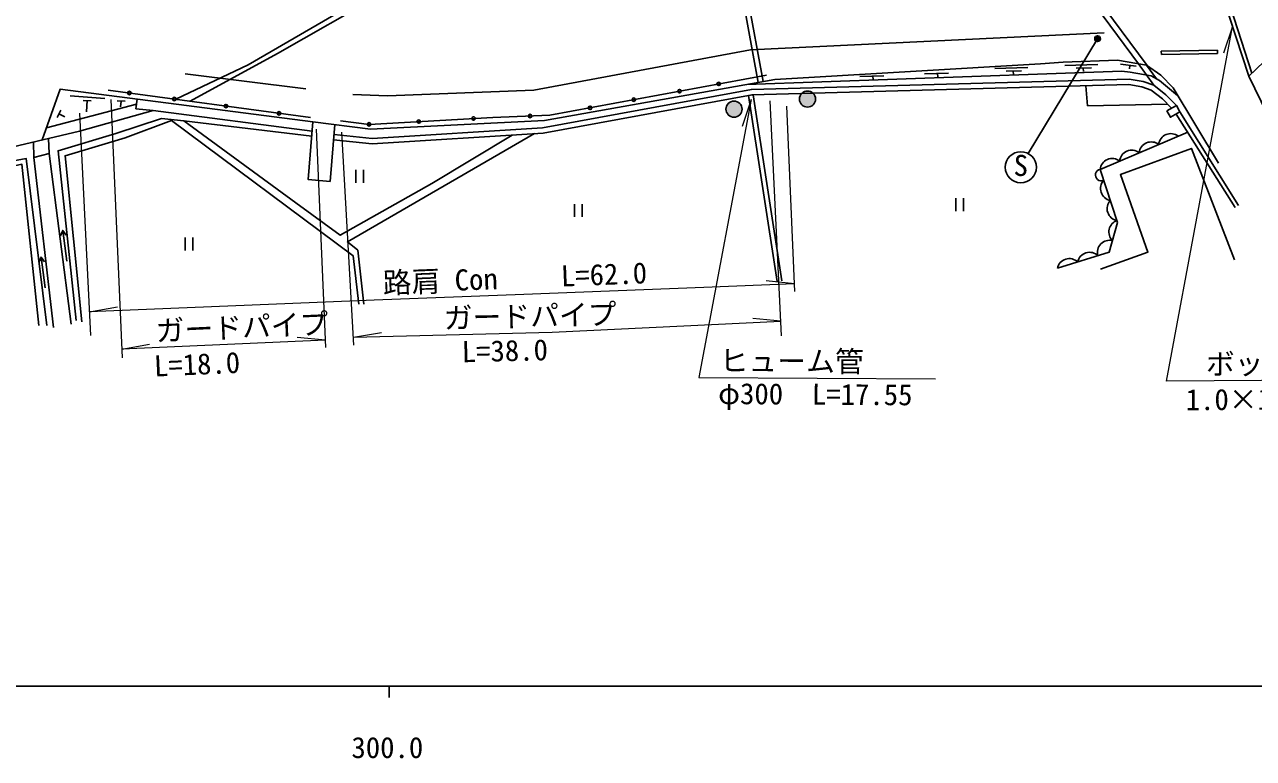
# Model space of a CAD drawing. Units: millimetres at full size, sheet at 1:1000; details may follow other scales. Extents: x 40000 to 680000, y 20000 to 380000.
# Drawn here: x 336356 to 443022, y 198715 to 262451 of the extents above; entities that cross this region are included whole.
import ezdxf
from ezdxf.enums import TextEntityAlignment as Align

# ---------------------------------------------------------------- set-up
doc = ezdxf.new("R2010")
doc.units = ezdxf.units.MM
doc.header["$LTSCALE"] = 1000
for name, color, linetype, lineweight in [('M-BGD', 7, 'Continuous', 25), ('M-BGD-EXST', 7, 'Continuous', 25), ('M-STR-HTXT', 7, 'Continuous', 13), ('M-TTL-BAND', 7, 'Continuous', 25)]:
    doc.layers.add(name, color=color, linetype=linetype, lineweight=lineweight)
doc.styles.add('ＭＳ ゴシック', font='')
doc.styles.get('ＭＳ ゴシック').set_extended_font_data('MS Gothic')

msp = doc.modelspace()

# ---------------------------------------------------------------- hatches: boundary and pattern name
at = {"layer": 'M-BGD'}
for points in [[(405016, 255979, 1), (403616, 255979, 1)], [(398638, 255105, 1), (397238, 255105, 1)]]:
    msp.add_hatch(color=256, dxfattribs=at).paths.add_polyline_path(points)
at = {"layer": 'M-BGD-EXST'}
msp.add_hatch(color=256, dxfattribs=at).paths.add_polyline_path([(429278, 261106, 0.41421), (429617, 261006, 0.41421), (429717, 261345, 1)])

# ---------------------------------------------------------------- linework, layer by layer
at = {"layer": 'M-BGD'}
for p, q in [((416314, 282534), (433801, 258892)), ((416567, 281340), (433059, 259044)), ((442626, 257971), (436105, 277869)), ((442884, 258218), (436526, 278019)), ((397095, 273445), (400031, 257420)), ((397546, 273464), (400471, 257498)), ((435028, 260145), (439913, 260223)), ((435028, 260145), (435033, 259859)), ((435033, 259859), (439917, 259937)), ((439917, 259937), (439913, 260223)), ((350292, 258179), (360779, 256872)), ((414483, 258162), (416545, 258229)), ((415616, 257910), (415606, 258199)), ((420573, 258627), (423444, 258721)), ((421567, 258393), (422888, 258436)), ((422186, 258123), (422177, 258413)), ((426653, 258889), (429524, 258983)), ((427648, 258655), (428968, 258698)), ((428266, 258385), (428257, 258674)), ((431489, 259023), (432835, 258836)), ((432261, 258606), (432304, 258910)), ((434384, 257176), (433059, 259044)), ((434598, 257743), (433749, 258929)), ((408870, 257934), (410932, 258002)), ((410003, 257682), (409993, 257971)), ((343316, 256044), (340323, 256248)), ((343605, 256763), (361186, 254372)), ((399195, 256293), (401686, 240125)), ((399593, 256352), (402084, 240187)), ((346073, 255530), (338260, 253495)), ((339500, 255009), (339184, 254385)), ((342148, 255823), (341450, 255870)), ((341799, 255847), (341732, 254865)), ((345078, 255784), (344380, 255832)), ((344729, 255808), (344696, 255317)), ((346021, 255132), (346131, 255976)), ((339342, 254697), (339838, 254446)), ((436330, 254683), (441425, 246559)), ((436647, 254859), (441732, 246751)), ((337154, 250912), (337121, 252249)), ((338486, 251243), (338447, 252562)), ((365101, 249836), (365101, 248718)), ((365768, 249836), (365768, 248718)), ((384096, 246863), (384096, 245745)), ((384763, 246863), (384763, 245745)), ((417181, 247360), (417181, 246242)), ((417848, 247360), (417848, 246242)), ((339665, 244566), (339473, 244099)), ((350283, 243947), (350283, 242829)), ((350950, 243947), (350950, 242829)), ((337784, 242254), (337590, 241787))]:
    msp.add_line(p, q, dxfattribs=at)
for points in [[(349478, 255964), (355755, 258967), (380629, 273393)], [(350735, 255793), (358319, 259940), (367252, 265073), (373279, 268569), (380123, 272619)], [(449522, 243827), (442626, 257971), (447256, 262401), (496341, 264770)], [(364840, 256377), (367850, 256254), (380558, 256747), (399372, 260251), (430058, 261719)], [(440002, 250413), (436044, 256959), (434979, 258061), (433749, 258929), (431231, 259349), (426504, 259183), (424539, 259051), (401485, 257678), (381483, 254128), (366389, 253378), (361385, 253998), (339448, 256843), (337882, 252428)], [(436441, 256302), (434859, 257592), (434135, 258010), (432317, 258317), (431594, 258402), (399054, 257247)], [(435914, 255184), (435116, 255990), (434157, 256764), (433328, 257049), (432204, 257236), (399502, 256349), (381367, 253023), (366522, 252098), (363184, 252441)], [(436335, 255418), (435427, 256334), (434384, 257176), (433443, 257500), (432236, 257700), (399453, 256812), (381311, 253484), (366531, 252563), (363223, 252903)], [(363769, 254084), (366260, 253782), (377005, 254385), (381944, 254572), (400755, 258068)], [(428474, 257135), (428628, 255393), (435561, 255541)], [(347516, 254993), (341110, 253188), (330565, 250706), (326322, 248703), (324724, 248066), (322904, 247728), (319747, 247261), (318556, 247185), (314192, 247275), (309176, 247714), (302363, 248830), (300681, 248693), (298823, 248182), (296336, 247079), (292952, 245020), (290741, 243424), (289390, 242019), (285209, 238070), (281663, 234976)], [(346021, 255132), (347516, 254993), (361318, 253201)], [(340846, 236738), (339259, 251490), (344268, 253000), (348243, 254307), (350186, 254096), (361281, 252766)], [(365371, 238155), (364865, 242371), (349121, 254106), (345078, 252603), (339874, 251062), (341327, 236631)], [(350186, 254096), (359907, 246972), (363737, 244146), (371714, 248635), (378666, 252855)], [(361385, 253998), (360961, 248995), (362878, 248832), (363296, 253761)], [(380617, 252977), (364379, 243569), (365281, 242855), (365810, 238173)], [(426009, 241285), (430504, 242677), (431236, 245264), (429715, 249874), (437320, 253104)], [(282341, 234971), (287933, 240036), (291568, 243557), (294099, 245450), (296457, 246783), (298532, 247650), (300502, 248117), (302404, 248082), (305951, 247536), (311024, 246739), (313700, 246682), (320798, 246591), (323378, 246966), (325333, 247752), (328155, 248927), (329649, 249370), (332028, 249995), (336506, 250815), (338286, 236310)], [(338861, 236138), (337154, 250912), (338486, 251243), (340391, 236435)], [(429739, 241196), (433862, 242670), (431478, 249420), (437633, 251690), (441374, 242018)], [(337596, 236306), (336130, 250323), (331607, 249316), (327700, 247759), (323897, 246692), (320411, 245923), (317124, 245643), (313760, 245773), (310662, 246042), (302487, 247379), (299647, 247520), (298130, 246902), (296602, 246054), (293337, 243867), (290730, 241640), (283374, 235050)], [(340024, 241895), (339665, 244566), (339974, 244166)], [(338130, 239581), (337784, 242254), (338091, 241852)]]:
    msp.add_lwpolyline(points, dxfattribs=at)
msp.add_lwpolyline([(435504, 254955), (436335, 255418), (436647, 254859), (435815, 254396)], close=True, dxfattribs=at)
for centre, radius in [((396609, 257298), 150), ((345453, 256512), 150), ((349352, 255982), 150), ((389234, 255927), 150), ((393211, 256666), 150), ((404316, 255979), 700), ((353838, 255371), 150), ((385438, 255221), 150), ((397938, 255105), 700), ((358446, 254744), 150), ((366260, 253782), 150), ((370571, 254024), 150), ((375331, 254291), 150), ((380237, 254507), 150)]:
    msp.add_circle(centre, radius, dxfattribs=at)
for centre, radius, start, end in [((435847, 251928), 1052, 51.85165, 174.17387), ((434152, 251208), 1052, 51.85165, 174.17387), ((430761, 249767), 1052, 51.85165, 174.17387), ((432456, 250488), 1052, 51.85165, 174.17387), ((429815, 249383), 502, 101.49674, 295.03691), ((430797, 248212), 1052, 137.10571, 259.42794), ((431375, 246463), 1052, 137.10571, 259.42794), ((431529, 244437), 1052, 109.28917, 225.3489), ((430538, 242668), 1052, 76.11846, 196.20908), ((428798, 241618), 1052, 46.04052, 168.36274), ((427039, 241073), 1052, 46.04052, 168.36274)]:
    msp.add_arc(centre, radius, start, end, dxfattribs=at)
at = {"layer": 'M-BGD-EXST'}
msp.add_line((429497, 261226), (423467, 251247), dxfattribs=at)
for centre, radius in [((429497, 261226), 250), ((422829, 250058), 1350)]:
    msp.add_circle(centre, radius, dxfattribs=at)
at = {"layer": 'M-STR-HTXT'}
for p, q in [((441213, 262282), (440432, 259954)), ((343839, 255941), (344830, 233497)), ((399434, 255931), (398647, 253606)), ((402069, 235421), (401077, 255819)), ((403210, 239278), (402527, 255372)), ((342096, 235433), (341152, 254744)), ((362498, 234393), (361710, 253376)), ((364942, 234621), (363904, 253092)), ((403182, 239938), (400739, 240184)), ((341995, 237504), (344410, 237944)), ((402007, 236687), (399563, 236910)), ((362471, 235033), (344796, 234253)), ((344796, 234253), (347210, 234702)), ((362471, 235033), (360027, 235267)), ((364904, 235291), (367326, 235693))]:
    msp.add_line(p, q, dxfattribs=at)
for points in [[(464351, 231685), (435478, 231485), (441213, 262282)], [(399434, 255931), (394881, 231813), (415424, 231673)], [(403182, 239938), (395330, 239629), (379680, 239014), (366691, 238503), (341995, 237504)], [(364904, 235291), (382156, 235722), (402007, 236687)]]:
    msp.add_lwpolyline(points, dxfattribs=at)
at = {"layer": 'M-TTL-BAND'}
for p, q in [((40000, 205000), (579000, 205000)), ((368000, 205000), (368000, 204000))]:
    msp.add_line(p, q, dxfattribs=at)

# ---------------------------------------------------------------- texts
at = {"layer": 'M-BGD-EXST', "style": 'ＭＳ ゴシック'}
msp.add_text('S', height=1833, rotation=358.508, dxfattribs=at).set_placement((422173, 248766), align=Align.BOTTOM_LEFT)
at = {"layer": 'M-STR-HTXT', "style": 'ＭＳ ゴシック'}
for s, rotation, p in [('路肩 Con', 2.251, (367500, 238535)), ('L=62.0', 2.251, (382966, 239143)), ('ガードパイプ', 1.43, (372780, 235488)), ('ガードパイプ', 2.527, (347800, 234386)), ('L=38.0', 1.43, (374338, 232568)), ('L=18.0', 2.527, (347650, 231328)), ('ヒューム管', 359.61, (396683, 231800)), ('ボックスカルバート', 0.396, (438907, 231509)), ('φ300\u3000L=17.55', 359.61, (396554, 228945)), ('1.0×1.0\u3000L=19.55', 0.396, (437153, 228401))]:
    msp.add_text(s, height=1833, rotation=rotation, dxfattribs=at).set_placement(p, align=Align.BOTTOM_LEFT)
at = {"layer": 'M-TTL-BAND', "style": 'ＭＳ ゴシック'}
msp.add_text('300.0', height=1833, dxfattribs=at).set_placement((367844, 198195), align=Align.BOTTOM_CENTER)

doc.saveas('drawing.dxf')
